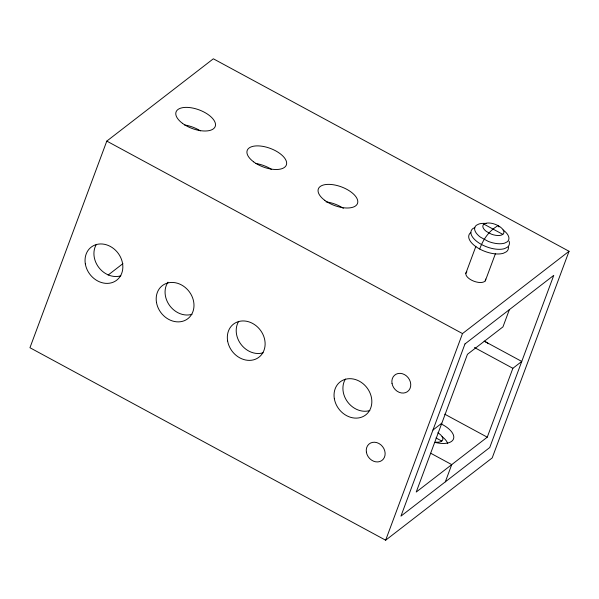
<?xml version="1.0" encoding="UTF-8"?>
<svg xmlns="http://www.w3.org/2000/svg" width="599" height="599" viewBox="0 0 599 599"><rect width="100%" height="100%" fill="white"/><g stroke="black" fill="none" stroke-linecap="round" stroke-linejoin="round"><path stroke-width="0.9" d="M106.794 141.102L29.95 347.727L385.651 540.208L492.206 457.898L569.05 251.273L213.349 58.792L106.794 141.102L462.495 333.583L569.05 251.273M465.805 273.436L475.906 246.294M385.651 540.208L462.495 333.583M485.287 280.953L495.38 253.811M445.334 481.836L451.736 464.614L430.718 453.241M509.367 309.646L502.965 326.867L467.452 354.301L416.223 492.056L487.257 437.18L512.871 368.303L521.751 361.444L484.134 341.093M479.694 249.034C483.108 239.42 489.061 230.742 498.106 225.606L500.375 227.066A11.096 5.279 20.4 0 1 502.823 234.374L501.281 235.137A11.096 5.279 20.4 0 1 491.262 234.104L486.373 231.454A11.096 5.279 20.4 0 1 483.925 224.146L485.467 223.375A11.096 5.279 20.4 0 1 495.485 224.415L498.106 225.606L499.012 226.954M108.127 275.061L122.93 263.627M432.957 430.037L441.837 423.179M474.85 227.613L472.918 228.533A20.261 9.636 20.4 0 0 479.38 243.246A20.261 9.636 20.4 0 0 504.605 248.607L507.42 247.2A20.261 9.636 20.4 0 0 509.105 241.225M437.809 432.785L439.329 433.758A11.096 5.279 20.4 0 1 441.77 441.066L440.228 441.837A11.096 5.279 20.4 0 1 435.668 442.144M483.925 224.146L502.823 234.374M474.438 347.51L512.871 368.303M444.735 414.171L487.257 437.18M436.02 437.959L441.77 441.066M442.107 436.686A18.037 8.581 20.4 0 1 447.708 443.672M441.223 423.98A20.883 9.936 20.4 0 1 453.555 438.768A20.883 9.936 20.4 0 1 435.129 442.406M503.153 229.994A18.037 8.581 20.4 0 1 507.136 241.876L504.628 243.127A18.037 8.581 20.4 0 1 488.342 241.434L480.391 237.137A18.037 8.581 20.4 0 1 476.415 225.254L478.923 224.004A18.037 8.581 20.4 0 1 486.336 223.494M508.416 247.08A20.883 9.936 20.4 0 1 506.357 251.797L503.452 253.242A20.883 9.936 20.4 0 1 477.448 247.716A20.883 9.936 20.4 0 1 470.784 232.547M326.043 201.848A20.883 9.936 20.4 0 1 343.354 208.325M255.743 163.467A20.883 9.936 20.4 0 1 271.504 169.367M184.604 124.974A20.883 9.936 20.4 0 1 200.358 130.867M484.584 341.49A10.445 8.805 52.3 0 1 488.372 343.736M263.148 352.774A20.883 17.618 52.3 0 1 241.21 344.627A20.883 17.618 52.3 0 1 238.702 321.326M192.009 314.28A20.883 17.618 52.3 0 1 169.794 305.767A20.883 17.618 52.3 0 1 167.99 282.174M120.871 275.787A20.883 17.618 52.3 0 1 98.925 267.633A20.883 17.618 52.3 0 1 96.424 244.332M369.86 410.525A20.883 17.618 52.3 0 1 347.922 402.371A20.883 17.618 52.3 0 1 345.413 379.07M485.684 279.067A10.445 4.964 20.4 0 1 473.779 281.171A10.445 4.964 20.4 0 1 466.868 271.796M464.974 343.946L400.941 516.136L489.727 447.543L553.768 275.353L464.974 343.946M366.393 452.223A10.445 8.805 52.3 0 0 381.795 460.556A10.445 8.805 52.3 0 0 378.897 443.477A10.445 8.805 52.3 0 0 366.393 452.223M392.008 383.345A10.445 8.805 52.3 0 0 407.41 391.686A10.445 8.805 52.3 0 0 404.512 374.6A10.445 8.805 52.3 0 0 392.008 383.345M227.62 340.928A20.883 17.618 52.3 0 0 258.424 357.603A20.883 17.618 52.3 0 0 252.628 323.438A20.883 17.618 52.3 0 0 227.62 340.928M156.481 302.435A20.883 17.618 52.3 0 0 187.285 319.102A20.883 17.618 52.3 0 0 181.49 284.937A20.883 17.618 52.3 0 0 156.481 302.435M85.335 263.934A20.883 17.618 52.3 0 0 116.146 280.609A20.883 17.618 52.3 0 0 110.343 246.444A20.883 17.618 52.3 0 0 85.335 263.934M334.332 398.672A20.883 17.618 52.3 0 0 365.135 415.347A20.883 17.618 52.3 0 0 359.34 381.181A20.883 17.618 52.3 0 0 334.332 398.672M324.74 200.321A20.883 9.936 20.4 0 0 357.401 203.705A20.883 9.936 20.4 0 0 331.621 184.529A20.883 9.936 20.4 0 0 324.74 200.321M253.602 161.827A20.883 9.936 20.4 0 0 286.255 165.212A20.883 9.936 20.4 0 0 260.483 146.036A20.883 9.936 20.4 0 0 253.602 161.827M182.463 123.327A20.883 9.936 20.4 0 0 215.116 126.711A20.883 9.936 20.4 0 0 189.344 107.535A20.883 9.936 20.4 0 0 182.463 123.327"/></g></svg>
